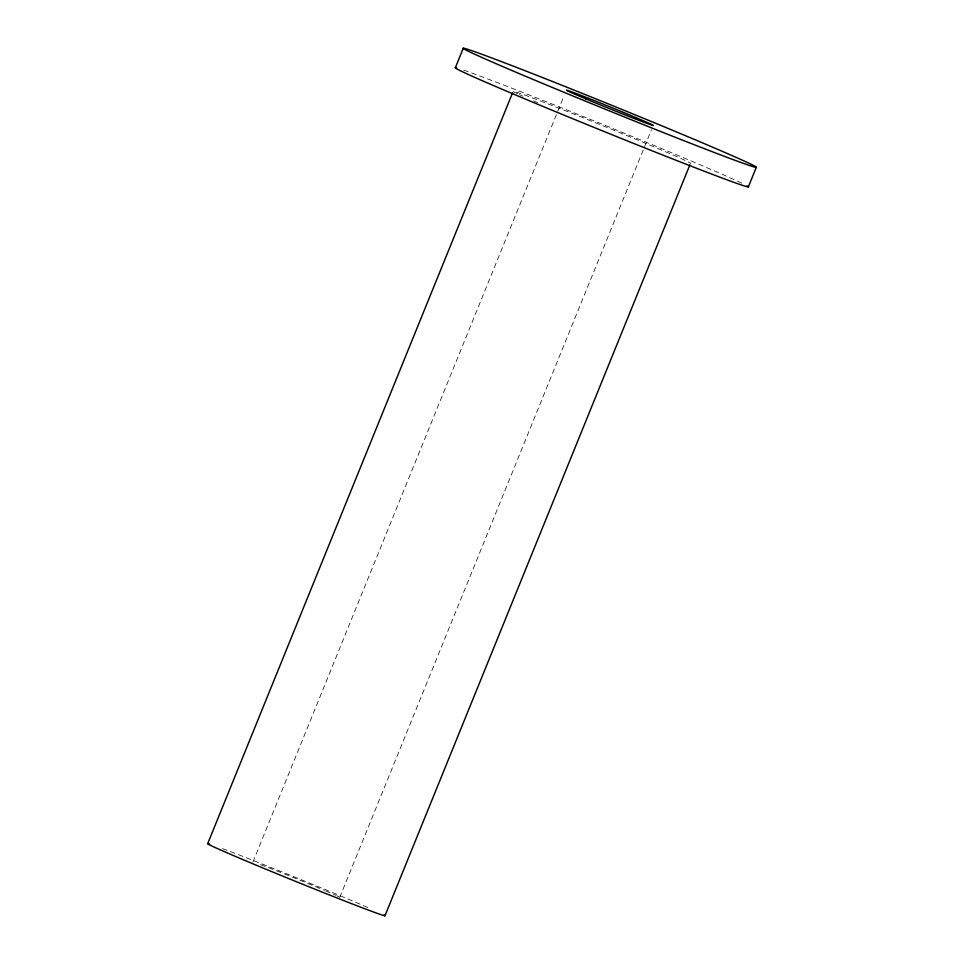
<?xml version="1.0" encoding="UTF-8"?>
<svg xmlns="http://www.w3.org/2000/svg" width="964" height="964" viewBox="0 0 964 964"><rect width="100%" height="100%" fill="white"/><g stroke="black" fill="none" stroke-linecap="round" stroke-linejoin="round"><path stroke-width="0.72" stroke-dasharray="4.82 3.62" d="M252.93 862.009L564.109 95.665M339.75 897.376L651.495 129.646M260.569 864.624A46.959 0.904 22.1 0 1 324.47 890.375M325.687 890.893A46.959 0.904 22.1 0 1 335.749 895.279M336.713 895.725A46.959 0.904 22.1 0 1 339.304 896.978M222.564 848.645A95.87 1.844 22.1 0 1 369.345 908.196M537.659 102.642A95.87 1.844 22.1 0 1 533.67 100.919M522.97 96.219A95.87 1.844 22.1 0 1 519.415 94.605M517.692 93.797A95.87 1.844 22.1 0 1 590.39 120.705A95.87 1.844 22.1 0 1 690.465 163.422M463.672 70.143A158.217 3.037 22.1 0 1 607.031 126.151L644.771 141.612A158.217 3.037 22.1 0 1 741.69 183.1"/><path stroke-width="1.45" d="M455.345 67.745L463.274 48.2M207.718 843.584L512.655 92.616M384.961 915.8L689.911 164.82M748.353 186.908L756.282 167.362A158.217 3.037 22.1 0 0 541.021 76.975A158.217 3.037 22.1 0 0 532.032 79A158.217 3.037 22.1 0 0 756.282 167.362M384.07 914.993A95.87 1.844 22.1 0 1 293.695 880.602A95.87 1.844 22.1 0 1 209.598 844.054M747.028 185.787A158.217 3.037 22.1 0 1 601.801 130.586A158.217 3.037 22.1 0 1 456.683 67.95M585.546 98.75A46.959 0.904 22.1 0 0 653.194 125.465A46.959 0.904 22.1 0 0 590.607 99.123A46.959 0.904 22.1 0 0 585.546 98.75"/></g></svg>
